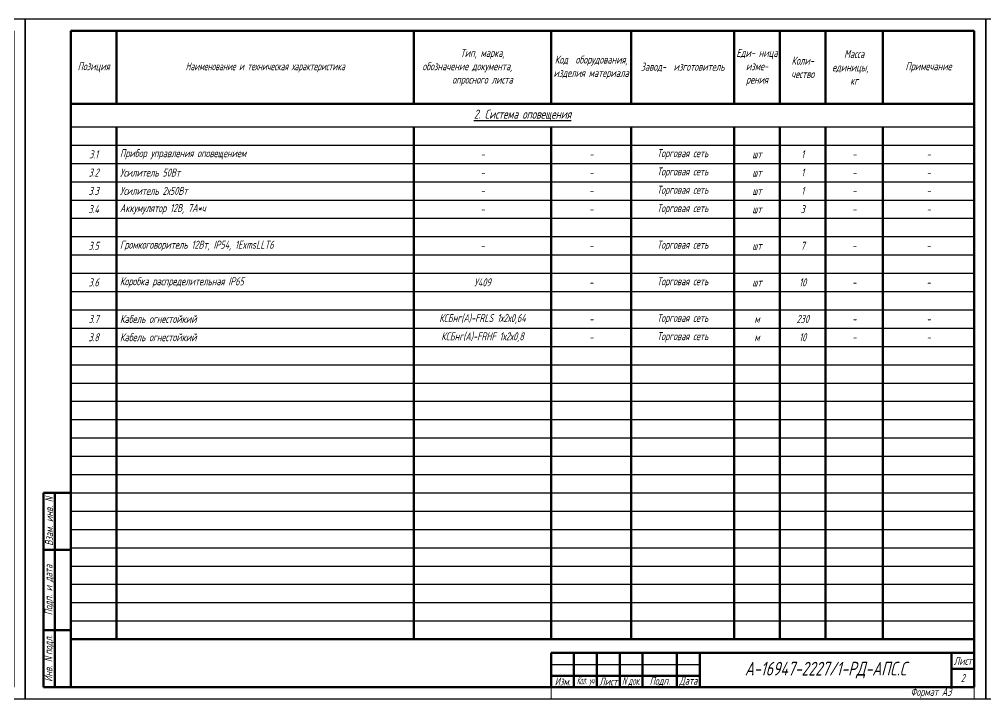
# Model space of a CAD drawing. Header units: millimetres. Extents: x 1663 to 6300, y 431 to 1491.
# Drawn here: x 2080.2 to 2502.7, y 430.5 to 727.5 of the extents above; entities that cross this region are included whole.
import ezdxf

# ---------------------------------------------------------------- set-up
doc = ezdxf.new("R2010")
doc.units = ezdxf.units.MM
doc.layers.get('Defpoints').update_dxf_attribs({"color": 33})
for name, color, linetype, lineweight in [('Рамка толстая', 7, 'Continuous', 60), ('Рамка тонкая', 5, 'Continuous', 25), ('Спецификация', 9, 'Continuous', 25), ('Штампы', 252, 'Continuous', 25)]:
    doc.layers.add(name, color=color, linetype=linetype, lineweight=lineweight)
doc.styles.add('Simplex', font='simplex.shx', dxfattribs={"width": 0.7, "oblique": 15})

# ---------------------------------------------------------------- blocks, each defined once
blk = doc.blocks.new('A$C64336E77')
at = {"layer": 'Рамка толстая'}
for p, q in [((20, 5), (20, 292)), ((20, 292), (415, 292)), ((415, 292), (415, 5)), ((20, 5), (415, 5))]:
    blk.add_line(p, q, dxfattribs=at)
at = {"layer": 'Рамка тонкая'}
for p, q in [((0, 297), (0, 0)), ((420, 297), (0, 297)), ((420, 0), (420, 297)), ((0, 0), (420, 0))]:
    blk.add_line(p, q, dxfattribs=at)
blk = doc.blocks.new('*T50')
at = {"layer": 'Штампы', "color": 0, "linetype": 'ByBlock', "lineweight": 60, "transparency": 16777216}
for p, q in [((0, 0), (0, 85)), ((0, 85), (12, 85)), ((5, 0), (5, 85)), ((12, 0), (12, 85)), ((0, 60), (12, 60)), ((0, 25), (12, 25)), ((0, 0), (12, 0))]:
    blk.add_line(p, q, dxfattribs=at)
at = {"layer": 'Штампы', "color": 2, "transparency": 16777216, "char_height": 3.5, "attachment_point": 5, "rotation": 90, "style": 'Simplex'}
for s, insert, width in [('{\\W0.6;Взам. инв. \\Q15;N}', (2.5, 72.5), 25), ('Подп. и дата', (2.5, 42.5), 35), ('{\\W0.6;Инв. \\Q15;N\\fArial|b0|i0|c0|p34;\\Q15; \\Fsimplex|c204;подл.}', (2.5, 12.5), 25)]:
    blk.add_mtext(s, dxfattribs=dict(at, insert=insert, width=width))
blk = doc.blocks.new('*T51')
at = {"layer": 'Defpoints', "color": 8, "linetype": 'ByBlock', "lineweight": 0, "transparency": 16777216}
for p, q in [((0, -15), (0, -20)), ((185, -15), (185, -20)), ((0, -20), (185, -20))]:
    blk.add_line(p, q, dxfattribs=at)
at = {"layer": 'Штампы', "color": 0, "linetype": 'ByBlock', "lineweight": 60, "transparency": 16777216}
for p, q in [((0, 0), (185, 0)), ((0, 0), (0, -15)), ((10, 0), (10, -15)), ((20, 0), (20, -15)), ((30, 0), (30, -15)), ((40, 0), (40, -15)), ((55, 0), (55, -15)), ((65, 0), (65, -15)), ((175, 0), (175, -15)), ((185, 0), (185, -15)), ((175, -7), (185, -7)), ((0, -10), (65, -10)), ((0, -15), (185, -15))]:
    blk.add_line(p, q, dxfattribs=at)
at = {"layer": 'Штампы', "color": 5, "linetype": 'ByBlock', "lineweight": 25, "transparency": 16777216}
blk.add_line((0, -5), (65, -5), dxfattribs=at)
at = {"layer": 'Штампы', "color": 2, "transparency": 16777216, "style": 'Simplex'}
for s, insert, char_height, width, attachment_point in [('А-16947-2227/1-РД-АПС.С', (120, -7.5), 6, 110, 5), ('{\\W0.6;Лист}', (180, -3.5), 3.5, 10, 5), ('{\\W0.6;Изм.}', (5, -12.5), 3.5, 10, 5), ('{\\W0.4;Кол. уч}', (15, -12.5), 3.5, 10, 5), ('{\\W0.6;Лист}', (25, -12.5), 3.5, 10, 5), ('{\\Q15;\\W0.5;N\\fArial|b0|i0|c0|p34;\\Q15; \\Fsimplex|c204;док.}', (35, -12.5), 3.5, 10, 5), ('{\\W0.6;Подп.}', (47.5, -12.5), 3.5, 15, 5), ('{\\W0.6;Дата}', (60, -12.5), 3.5, 10, 5), ('2', (180, -11), 3.5, 10, 5), ('Формат А3', (175, -17.5), 3.5, 165, 6)]:
    blk.add_mtext(s, dxfattribs=dict(at, insert=insert, char_height=char_height, width=width, attachment_point=attachment_point))
blk = doc.blocks.new('*T52')
at = {"layer": 'Спецификация', "color": 0, "linetype": 'ByBlock', "lineweight": 60, "transparency": 16777216}
for p, q in [((0, 0), (395, 0)), ((0, 0), (0, -266)), ((20, 0), (20, -32)), ((150, 0), (150, -32)), ((210, 0), (210, -32)), ((245, 0), (245, -32)), ((290, 0), (290, -32)), ((310, 0), (310, -32)), ((330, 0), (330, -32)), ((355, 0), (355, -32)), ((395, 0), (395, -266)), ((0, -32), (395, -32)), ((20, -42), (20, -266)), ((150, -42), (150, -266)), ((210, -42), (210, -266)), ((245, -42), (245, -266)), ((290, -42), (290, -266)), ((310, -42), (310, -266)), ((330, -42), (330, -266)), ((355, -42), (355, -266)), ((0, -266), (395, -266))]:
    blk.add_line(p, q, dxfattribs=at)
at = {"layer": 'Спецификация', "color": 5, "linetype": 'ByBlock', "lineweight": -2, "transparency": 16777216}
for p, q in [((0, -42), (395, -42)), ((0, -50), (395, -50)), ((0, -58), (395, -58)), ((0, -66), (395, -66)), ((0, -74), (395, -74)), ((0, -82), (395, -82)), ((0, -90), (395, -90)), ((0, -98), (395, -98)), ((0, -106), (395, -106)), ((0, -114), (395, -114)), ((0, -122), (395, -122)), ((0, -130), (395, -130)), ((0, -138), (395, -138)), ((0, -146), (395, -146)), ((0, -154), (395, -154)), ((0, -162), (395, -162)), ((0, -170), (395, -170)), ((0, -178), (395, -178)), ((0, -186), (395, -186)), ((0, -194), (395, -194)), ((0, -202), (395, -202)), ((0, -210), (395, -210)), ((0, -218), (395, -218)), ((0, -226), (395, -226)), ((0, -234), (395, -234)), ((0, -242), (395, -242)), ((0, -250), (395, -250)), ((0, -258), (395, -258))]:
    blk.add_line(p, q, dxfattribs=at)
at = {"layer": 'Спецификация', "color": 2, "transparency": 16777216, "style": 'Simplex'}
for s, insert, char_height, width, attachment_point in [('Тип, марка,\\Pобозначение документа,         опросного листа', (180, -16), 3.5, 60, 5), ('{\\C2;Еди- ница изме- рения}', (300, -16), 3.5, 20, 5), ('Масса единицы,   кг', (342.5, -16), 3.5, 25, 5), ('Код  оборудования, изделия материала', (227.5, -16), 3.5, 35, 5), ('{\\C2;Позиция}', (10, -16), 3.5, 20, 5), ('{\\Fgost|c204;\\Q15;\\C2;Наименование и техническая характеристика}', (85, -16), 3.5, 130, 5), ('Завод-  изготовитель', (267.5, -16), 3.5, 45, 5), ('{\\C2;Коли- чество}', (320, -16), 3.5, 20, 5), ('{\\C2;Примечание}', (375, -16), 3.5, 40, 5), ('{\\L2. Система оповещения}', (197.5, -37), 4, 395, 5), ('3.1', (10, -54), 3.5, 20, 5), ('Прибор управления оповещением', (21.5, -54), 3.5, 127, 4), ('-', (180, -54), 3.5, 60, 5), ('-', (227.5, -54), 3.5, 35, 5), ('Торговая сеть', (267.5, -54), 3.5, 45, 5), ('шт', (300, -54), 3.5, 20, 5), ('1', (320, -54), 3.5, 20, 5), ('-', (342.5, -54), 3.5, 25, 5), ('-', (375, -54), 3.5, 40, 5), ('3.2', (10, -62), 3.5, 20, 5), ('Усилитель 50Вт', (21.5, -62), 3.5, 127, 4), ('-', (180, -62), 3.5, 60, 5), ('-', (227.5, -62), 3.5, 35, 5), ('Торговая сеть', (267.5, -62), 3.5, 45, 5), ('шт', (300, -62), 3.5, 20, 5), ('1', (320, -62), 3.5, 20, 5), ('-', (342.5, -62), 3.5, 25, 5), ('-', (375, -62), 3.5, 40, 5), ('3.3', (10, -70), 3.5, 20, 5), ('Усилитель 2х50Вт', (21.5, -70), 3.5, 127, 4), ('-', (180, -70), 3.5, 60, 5), ('-', (227.5, -70), 3.5, 35, 5), ('Торговая сеть', (267.5, -70), 3.5, 45, 5), ('шт', (300, -70), 3.5, 20, 5), ('1', (320, -70), 3.5, 20, 5), ('-', (342.5, -70), 3.5, 25, 5), ('-', (375, -70), 3.5, 40, 5), ('Аккумулятор 12В, 7А*ч', (21.5, -78), 3.5, 127, 4), ('Торговая сеть', (267.5, -78), 3.5, 45, 5), ('3.4', (10, -78), 3.5, 20, 5), ('-', (180, -78), 3.5, 60, 5), ('-', (227.5, -78), 3.5, 35, 5), ('шт', (300, -78), 3.5, 20, 5), ('3', (320, -78), 3.5, 20, 5), ('-', (342.5, -78), 3.5, 25, 5), ('-', (375, -78), 3.5, 40, 5), ('3.5', (10, -94), 3.5, 20, 5), ('Громкоговоритель 12Вт, IP54, 1ExmsLLT6', (21.5, -94), 3.5, 127, 4), ('Торговая сеть', (267.5, -94), 3.5, 45, 5), ('7', (320, -94), 3.5, 20, 5), ('-', (180, -94), 3.5, 60, 5), ('-', (227.5, -94), 3.5, 35, 5), ('шт', (300, -94), 3.5, 20, 5), ('-', (342.5, -94), 3.5, 25, 5), ('-', (375, -94), 3.5, 40, 5), ('3.6', (10, -110), 3.5, 20, 5), ('Коробка распределительная IP65', (21.5, -110), 3.5, 127, 4), ('У409', (180, -110), 3.5, 60, 5), ('Торговая сеть', (267.5, -110), 3.5, 45, 5), ('шт', (300, -110), 3.5, 20, 5), ('10', (320, -110), 3.5, 20, 5), ('-', (227.5, -110), 3.5, 35, 5), ('-', (342.5, -110), 3.5, 25, 5), ('-', (375, -110), 3.5, 40, 5), ('3.7', (10, -126), 3.5, 20, 5), ('Кабель огнестойкий', (21.5, -126), 3.5, 127, 4), ('КСБнг(А)-FRLS 1х2х0,64', (180, -126), 3.5, 60, 5), ('-', (227.5, -126), 3.5, 35, 5), ('Торговая сеть', (267.5, -126), 3.5, 45, 5), ('м', (300, -126), 3.5, 20, 5), ('230', (320, -126), 3.5, 20, 5), ('-', (342.5, -126), 3.5, 25, 5), ('-', (375, -126), 3.5, 40, 5), ('3.8', (10, -134), 3.5, 20, 5), ('Кабель огнестойкий', (21.5, -134), 3.5, 127, 4), ('КСБнг(А)-FRHF 1х2х0,8', (180, -134), 3.5, 60, 5), ('-', (227.5, -134), 3.5, 35, 5), ('Торговая сеть', (267.5, -134), 3.5, 45, 5), ('м', (300, -134), 3.5, 20, 5), ('10', (320, -134), 3.5, 20, 5), ('-', (342.5, -134), 3.5, 25, 5), ('-', (375, -134), 3.5, 40, 5)]:
    blk.add_mtext(s, dxfattribs=dict(at, insert=insert, char_height=char_height, width=width, attachment_point=attachment_point))

msp = doc.modelspace()

# ---------------------------------------------------------------- block references
for name, p in [('A$C64336E77', (1662.66, 430.54)), ('A$C64336E77', (2082.66, 430.54)), ('A$C64336E77', (2502.66, 430.54)), ('*T52', (2102.66, 722.54)), ('*T50', (2090.66, 435.54)), ('*T51', (2312.66, 450.54))]:
    msp.add_blockref(name, p)

doc.saveas('drawing.dxf')
